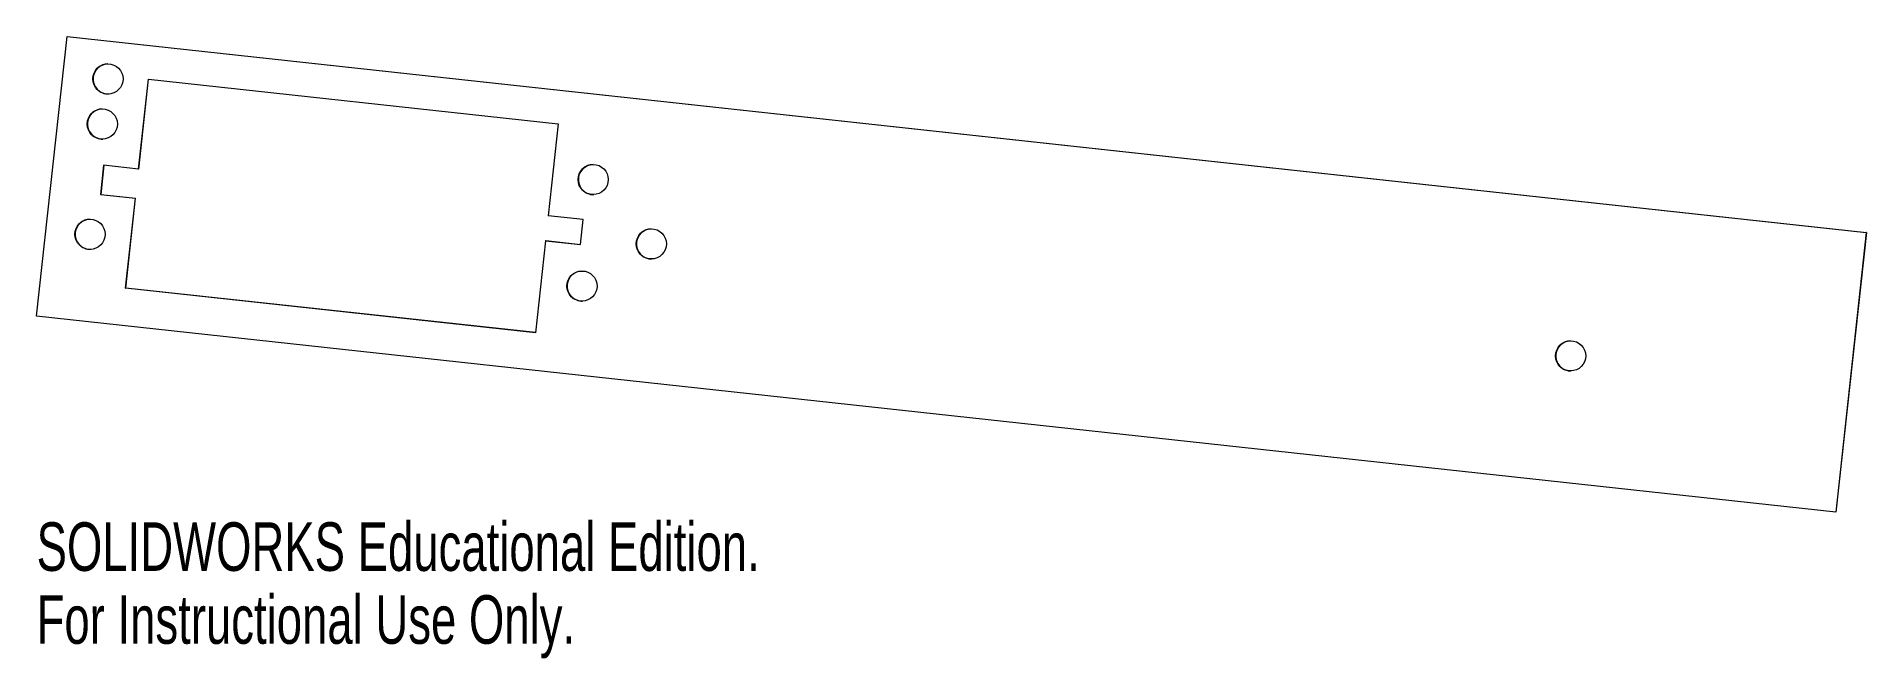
# Model space of a CAD drawing. Header units: inches. Extents: x -0.12 to 7.05, y -2.44 to 0.
import ezdxf

# ---------------------------------------------------------------- set-up
doc = ezdxf.new("R2010")
doc.units = ezdxf.units.IN
doc.header["$MEASUREMENT"] = 0
doc.styles.add('SLDTEXTSTYLE0', font='TXT', dxfattribs={"width": 0.7})

msp = doc.modelspace()

# ---------------------------------------------------------------- linework, layer by layer
at = {"color": 7, "linetype": 'Continuous', "lineweight": 15}
for p, q in [((-0.1193, -1.0959), (0, 0)), ((0.0009, 0), (0, 0)), ((0, 0), (7.0447, -0.767)), ((0.0009, 0), (7.0456, -0.767)), ((0.2801, -0.5188), (0.3185, -0.1666)), ((0.2811, -0.5188), (0.3194, -0.1667)), ((0.3185, -0.1666), (1.9231, -0.3413)), ((1.9231, -0.3413), (1.8839, -0.7017)), ((0.1431, -0.5039), (0.1307, -0.6182)), ((0.1441, -0.504), (0.1316, -0.6181)), ((0.2801, -0.5188), (0.1431, -0.5039)), ((0.2811, -0.5188), (0.2801, -0.5188)), ((0.1316, -0.6181), (0.1307, -0.6182)), ((0.1307, -0.6182), (0.2677, -0.6331)), ((0.1316, -0.6181), (0.2686, -0.6331)), ((0.2293, -0.9853), (0.2677, -0.6331)), ((0.2303, -0.9853), (0.2686, -0.6331)), ((0.2686, -0.6331), (0.2677, -0.6331)), ((2.0208, -0.7166), (1.8839, -0.7017)), ((2.0102, -0.8145), (2.0208, -0.7166)), ((7.0447, -0.767), (6.9254, -1.8629)), ((7.0456, -0.767), (6.9263, -1.8629)), ((7.0456, -0.767), (7.0447, -0.767)), ((1.8732, -0.7996), (1.834, -1.16)), ((1.8741, -0.7995), (1.8732, -0.7996)), ((1.8732, -0.7996), (2.0102, -0.8145)), ((1.8741, -0.7995), (2.0102, -0.8144)), ((1.834, -1.16), (0.2293, -0.9853)), ((0.2293, -0.9853), (0.2303, -0.9853)), ((1.834, -1.1599), (0.2303, -0.9853)), ((6.9254, -1.8629), (-0.1193, -1.0959)), ((6.9263, -1.8629), (6.9254, -1.8629))]:
    msp.add_line(p, q, dxfattribs=at)
for centre in [(0.1601, -0.1659), (0.1379, -0.3426), (2.0602, -0.5601), (0.0899, -0.7744), (2.2876, -0.8122), (2.0162, -0.9775), (5.8874, -1.2509)]:
    msp.add_circle(centre, 0.0591, dxfattribs=at)
for centre, start, end in [((0.1611, -0.1659), 91.65575, 173.78803), ((0.1611, -0.1659), 173.78549, 271.65326), ((0.1388, -0.3425), 91.65575, 173.78803), ((0.1388, -0.3425), 173.78549, 271.65326), ((2.0611, -0.5601), 91.65575, 173.78803), ((2.0611, -0.5601), 173.78549, 271.65326), ((0.0909, -0.7743), 91.65575, 173.78803), ((0.0909, -0.7743), 173.78549, 271.65326), ((2.2886, -0.8121), 91.65575, 173.78803), ((2.2886, -0.8121), 173.78549, 271.65326), ((2.0171, -0.9775), 91.65575, 173.78803), ((2.0171, -0.9775), 173.78549, 271.65326), ((5.8883, -1.2509), 91.65575, 173.78803), ((5.8883, -1.2509), 173.78549, 271.65326)]:
    msp.add_arc(centre, 0.0591, start, end, dxfattribs=at)

# ---------------------------------------------------------------- texts
at = {"color": 7, "linetype": 'Continuous', "char_height": 0.1903, "attachment_point": 1, "style": 'SLDTEXTSTYLE0'}
for s, insert in [('SOLIDWORKS Educational Edition.', (-0.1193, -1.903)), ('For Instructional Use Only.', (-0.1193, -2.1885))]:
    msp.add_mtext(s, dxfattribs=dict(at, insert=insert))

doc.saveas('drawing.dxf')
